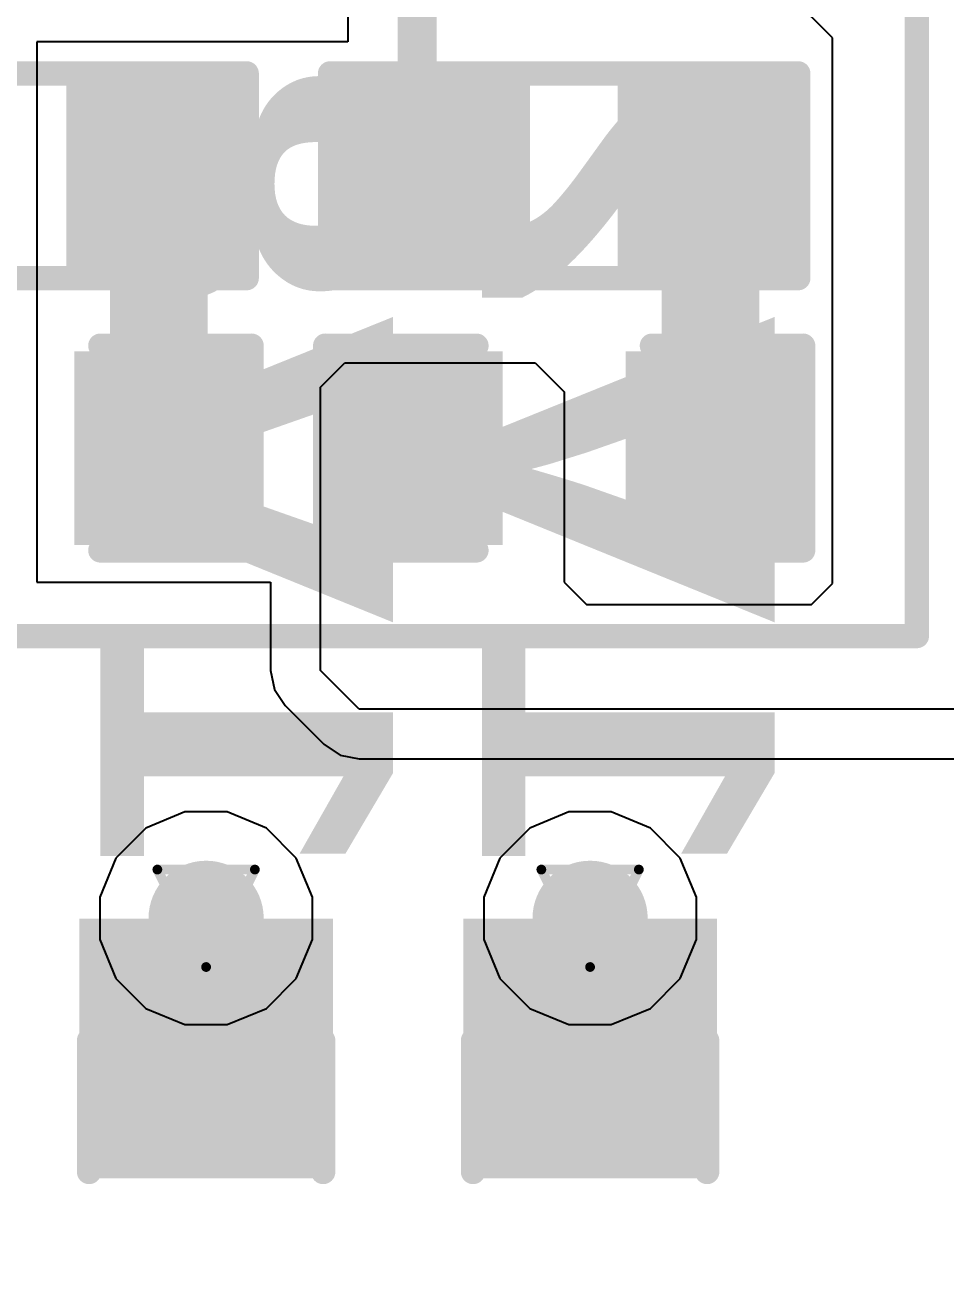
# Model space of a CAD drawing. Header units: inches. Extents: x 0 to 5359, y 0 to 5098.
# Drawn here: x 32.06 to 36.85, y 82.34 to 88.91 of the extents above; entities that cross this region are included whole.
import ezdxf

# ---------------------------------------------------------------- set-up
doc = ezdxf.new("R2010")
doc.units = ezdxf.units.IN
for name, color, linetype in [('Bottom Layer', 5, 'Continuous'), ('Bottom Overlay', 54, 'Continuous'), ('Bottom Paste', 16, 'Continuous'), ('Bottom Solder', 6, 'Continuous'), ('Drill Drawing', 1, 'Continuous'), ('Layer 1', 16, 'Continuous'), ('Layer 2', 76, 'Continuous'), ('Top Layer', 1, 'Continuous'), ('Top Overlay', 2, 'Continuous'), ('Top Paste', 8, 'Continuous'), ('Top Solder', 216, 'Continuous'), ('Via Holes', 16, 'Continuous')]:
    doc.layers.add(name, color=color, linetype=linetype)
doc.styles.add('Arial Black_Bold', font='', dxfattribs={"height": 0.2})
doc.styles.get('Arial Black_Bold').set_extended_font_data('Arial Black', bold=True)

# ---------------------------------------------------------------- blocks, each defined once
blk = doc.blocks.new('R___0603_119')
at = {"layer": 'Top Layer'}
for points in [[(-0.381, 0.4445), (-0.381, -0.4445), (-1.143, -0.4445), (-1.143, 0.4445)], [(1.143, 0.4445), (1.143, -0.4445), (0.381, -0.4445), (0.381, 0.4445)]]:
    blk.add_hatch(color=1, dxfattribs=at).paths.add_polyline_path(points)
at = {"layer": 'Top Paste'}
for points in [[(-0.381, 0.4445), (-0.381, -0.4445), (-1.143, -0.4445), (-1.143, 0.4445)], [(1.143, 0.4445), (1.143, -0.4445), (0.381, -0.4445), (0.381, 0.4445)]]:
    blk.add_hatch(color=8, dxfattribs=at).paths.add_polyline_path(points)
at = {"layer": 'Top Solder'}
for points in [[(-0.2794, 0.5461), (-0.2794, -0.5461), (-1.2446, -0.5461), (-1.2446, 0.5461)], [(1.2446, 0.5461), (1.2446, -0.5461), (0.2794, -0.5461), (0.2794, 0.5461)]]:
    blk.add_hatch(color=216, dxfattribs=at).paths.add_polyline_path(points)
at = {"layer": 'Top Overlay'}
for points in [[(-1.2192, 0.5334, 0.127, 0.127, 0), (1.2192, 0.5334, 0.127, 0.127, 0)], [(-1.2192, -0.5334, 0.127, 0.127, 0), (-1.2192, 0.5334, 0.127, 0.127, 0)], [(1.2192, -0.5334, 0.127, 0.127, 0), (1.2192, 0.5334, 0.127, 0.127, 0)], [(-1.2192, -0.5334, 0.127, 0.127, 0), (1.2192, -0.5334, 0.127, 0.127, 0)]]:
    blk.add_lwpolyline(points, format="xyseb", dxfattribs=at)
for points in [[(-1.25095, 0.5334, 0.0635, 0.0635, 1), (-1.18745, 0.5334, 0.0635, 0.0635, 1)], [(-1.25095, 0.5334, 0.0635, 0.0635, 1), (-1.18745, 0.5334, 0.0635, 0.0635, 1)], [(1.18745, 0.5334, 0.0635, 0.0635, 1), (1.25095, 0.5334, 0.0635, 0.0635, 1)], [(1.18745, 0.5334, 0.0635, 0.0635, 1), (1.25095, 0.5334, 0.0635, 0.0635, 1)], [(-1.25095, -0.5334, 0.0635, 0.0635, 1), (-1.18745, -0.5334, 0.0635, 0.0635, 1)], [(-1.25095, -0.5334, 0.0635, 0.0635, 1), (-1.18745, -0.5334, 0.0635, 0.0635, 1)], [(1.18745, -0.5334, 0.0635, 0.0635, 1), (1.25095, -0.5334, 0.0635, 0.0635, 1)], [(1.18745, -0.5334, 0.0635, 0.0635, 1), (1.25095, -0.5334, 0.0635, 0.0635, 1)]]:
    blk.add_lwpolyline(points, format="xyseb", close=True, dxfattribs=at)
blk = doc.blocks.new('R___0603_123')
at = {"layer": 'Top Layer'}
for points in [[(-0.381, 0.4445), (-0.381, -0.4445), (-1.143, -0.4445), (-1.143, 0.4445)], [(1.143, 0.4445), (1.143, -0.4445), (0.381, -0.4445), (0.381, 0.4445)]]:
    blk.add_hatch(color=1, dxfattribs=at).paths.add_polyline_path(points)
at = {"layer": 'Top Paste'}
for points in [[(-0.381, 0.4445), (-0.381, -0.4445), (-1.143, -0.4445), (-1.143, 0.4445)], [(1.143, 0.4445), (1.143, -0.4445), (0.381, -0.4445), (0.381, 0.4445)]]:
    blk.add_hatch(color=8, dxfattribs=at).paths.add_polyline_path(points)
at = {"layer": 'Top Solder'}
for points in [[(-0.2794, 0.5461), (-0.2794, -0.5461), (-1.2446, -0.5461), (-1.2446, 0.5461)], [(1.2446, 0.5461), (1.2446, -0.5461), (0.2794, -0.5461), (0.2794, 0.5461)]]:
    blk.add_hatch(color=216, dxfattribs=at).paths.add_polyline_path(points)
at = {"layer": 'Top Overlay'}
for points in [[(-1.2192, 0.5334, 0.127, 0.127, 0), (1.2192, 0.5334, 0.127, 0.127, 0)], [(-1.2192, -0.5334, 0.127, 0.127, 0), (-1.2192, 0.5334, 0.127, 0.127, 0)], [(1.2192, -0.5334, 0.127, 0.127, 0), (1.2192, 0.5334, 0.127, 0.127, 0)], [(-1.2192, -0.5334, 0.127, 0.127, 0), (1.2192, -0.5334, 0.127, 0.127, 0)]]:
    blk.add_lwpolyline(points, format="xyseb", dxfattribs=at)
for points in [[(-1.25095, 0.5334, 0.0635, 0.0635, 1), (-1.18745, 0.5334, 0.0635, 0.0635, 1)], [(-1.25095, 0.5334, 0.0635, 0.0635, 1), (-1.18745, 0.5334, 0.0635, 0.0635, 1)], [(1.18745, 0.5334, 0.0635, 0.0635, 1), (1.25095, 0.5334, 0.0635, 0.0635, 1)], [(1.18745, 0.5334, 0.0635, 0.0635, 1), (1.25095, 0.5334, 0.0635, 0.0635, 1)], [(-1.25095, -0.5334, 0.0635, 0.0635, 1), (-1.18745, -0.5334, 0.0635, 0.0635, 1)], [(-1.25095, -0.5334, 0.0635, 0.0635, 1), (-1.18745, -0.5334, 0.0635, 0.0635, 1)], [(1.18745, -0.5334, 0.0635, 0.0635, 1), (1.25095, -0.5334, 0.0635, 0.0635, 1)], [(1.18745, -0.5334, 0.0635, 0.0635, 1), (1.25095, -0.5334, 0.0635, 0.0635, 1)]]:
    blk.add_lwpolyline(points, format="xyseb", close=True, dxfattribs=at)
blk = doc.blocks.new('LED_0603_B_187')
at = {"layer": 'Bottom Layer'}
for points in [[(-1, 0.5), (-0.5, 0.5), (-0.5, -0.5), (-1, -0.5)], [(0.5, 0.5), (1, 0.5), (1, -0.5), (0.5, -0.5)]]:
    blk.add_hatch(color=5, dxfattribs=at).paths.add_polyline_path(points)
at = {"layer": 'Bottom Overlay'}
blk.add_hatch(color=54, dxfattribs=at).paths.add_polyline_path([(1.1176, -0.6604), (1.7526, -0.6604), (1.7526, 0.6604), (1.1176, 0.6604)])
at = {"layer": 'Bottom Paste'}
for points in [[(-1, 0.5), (-0.5, 0.5), (-0.5, -0.5), (-1, -0.5)], [(0.5, 0.5), (1, 0.5), (1, -0.5), (0.5, -0.5)]]:
    blk.add_hatch(color=16, dxfattribs=at).paths.add_polyline_path(points)
at = {"layer": 'Bottom Solder'}
for points in [[(-1.1016, 0.6016), (-0.3984, 0.6016), (-0.3984, -0.6016), (-1.1016, -0.6016)], [(0.3984, 0.6016), (1.1016, 0.6016), (1.1016, -0.6016), (0.3984, -0.6016)]]:
    blk.add_hatch(color=6, dxfattribs=at).paths.add_polyline_path(points)
at = {"layer": 'Bottom Overlay'}
for points in [[(-1.1176, 0.6096, 0.127, 0.127, 0), (-1.1176, -0.6096, 0.127, 0.127, 0)], [(-1.1176, 0.6096, 0.127, 0.127, 0), (-0.4318, 0.6096, 0.127, 0.127, 0)], [(0.4318, 0.6096, 0.127, 0.127, 0), (1.1176, 0.6096, 0.127, 0.127, 0)], [(1.1176, 0.6096, 0.127, 0.127, 0), (1.1176, -0.6096, 0.127, 0.127, 0)], [(-1.1176, -0.6096, 0.127, 0.127, 0), (-0.4318, -0.6096, 0.127, 0.127, 0)], [(0.4318, -0.6096, 0.127, 0.127, 0), (1.1176, -0.6096, 0.127, 0.127, 0)]]:
    blk.add_lwpolyline(points, format="xyseb", dxfattribs=at)
for points in [[(-1.1494, 0.6096, 0.0635, 0.0635, 1), (-1.0858, 0.6096, 0.0635, 0.0635, 1)], [(-1.1494, 0.6096, 0.0635, 0.0635, 1), (-1.0858, 0.6096, 0.0635, 0.0635, 1)], [(-0.4636, 0.6096, 0.0635, 0.0635, 1), (-0.4001, 0.6096, 0.0635, 0.0635, 1)], [(0.4001, 0.6096, 0.0635, 0.0635, 1), (0.4636, 0.6096, 0.0635, 0.0635, 1)], [(1.0859, 0.6096, 0.0635, 0.0635, 1), (1.1494, 0.6096, 0.0635, 0.0635, 1)], [(1.0859, 0.6096, 0.0635, 0.0635, 1), (1.1494, 0.6096, 0.0635, 0.0635, 1)], [(-1.1494, -0.6096, 0.0635, 0.0635, 1), (-1.0858, -0.6096, 0.0635, 0.0635, 1)], [(-1.1494, -0.6096, 0.0635, 0.0635, 1), (-1.0858, -0.6096, 0.0635, 0.0635, 1)], [(-0.4636, -0.6096, 0.0635, 0.0635, 1), (-0.4001, -0.6096, 0.0635, 0.0635, 1)], [(0.4001, -0.6096, 0.0635, 0.0635, 1), (0.4636, -0.6096, 0.0635, 0.0635, 1)], [(1.0859, -0.6096, 0.0635, 0.0635, 1), (1.1494, -0.6096, 0.0635, 0.0635, 1)], [(1.0859, -0.6096, 0.0635, 0.0635, 1), (1.1494, -0.6096, 0.0635, 0.0635, 1)]]:
    blk.add_lwpolyline(points, format="xyseb", close=True, dxfattribs=at)
blk = doc.blocks.new('LED_0603_B_188')
at = {"layer": 'Bottom Layer'}
for points in [[(-1, 0.5), (-0.5, 0.5), (-0.5, -0.5), (-1, -0.5)], [(0.5, 0.5), (1, 0.5), (1, -0.5), (0.5, -0.5)]]:
    blk.add_hatch(color=5, dxfattribs=at).paths.add_polyline_path(points)
at = {"layer": 'Bottom Overlay'}
blk.add_hatch(color=54, dxfattribs=at).paths.add_polyline_path([(1.1176, -0.6604), (1.7526, -0.6604), (1.7526, 0.6604), (1.1176, 0.6604)])
at = {"layer": 'Bottom Paste'}
for points in [[(-1, 0.5), (-0.5, 0.5), (-0.5, -0.5), (-1, -0.5)], [(0.5, 0.5), (1, 0.5), (1, -0.5), (0.5, -0.5)]]:
    blk.add_hatch(color=16, dxfattribs=at).paths.add_polyline_path(points)
at = {"layer": 'Bottom Solder'}
for points in [[(-1.1016, 0.6016), (-0.3984, 0.6016), (-0.3984, -0.6016), (-1.1016, -0.6016)], [(0.3984, 0.6016), (1.1016, 0.6016), (1.1016, -0.6016), (0.3984, -0.6016)]]:
    blk.add_hatch(color=6, dxfattribs=at).paths.add_polyline_path(points)
at = {"layer": 'Bottom Overlay'}
for points in [[(-1.1176, 0.6096, 0.127, 0.127, 0), (-1.1176, -0.6096, 0.127, 0.127, 0)], [(-1.1176, 0.6096, 0.127, 0.127, 0), (-0.4318, 0.6096, 0.127, 0.127, 0)], [(0.4318, 0.6096, 0.127, 0.127, 0), (1.1176, 0.6096, 0.127, 0.127, 0)], [(1.1176, 0.6096, 0.127, 0.127, 0), (1.1176, -0.6096, 0.127, 0.127, 0)], [(-1.1176, -0.6096, 0.127, 0.127, 0), (-0.4318, -0.6096, 0.127, 0.127, 0)], [(0.4318, -0.6096, 0.127, 0.127, 0), (1.1176, -0.6096, 0.127, 0.127, 0)]]:
    blk.add_lwpolyline(points, format="xyseb", dxfattribs=at)
for points in [[(-1.1494, 0.6096, 0.0635, 0.0635, 1), (-1.0858, 0.6096, 0.0635, 0.0635, 1)], [(-1.1494, 0.6096, 0.0635, 0.0635, 1), (-1.0858, 0.6096, 0.0635, 0.0635, 1)], [(-0.4636, 0.6096, 0.0635, 0.0635, 1), (-0.4001, 0.6096, 0.0635, 0.0635, 1)], [(0.4001, 0.6096, 0.0635, 0.0635, 1), (0.4636, 0.6096, 0.0635, 0.0635, 1)], [(1.0859, 0.6096, 0.0635, 0.0635, 1), (1.1494, 0.6096, 0.0635, 0.0635, 1)], [(1.0859, 0.6096, 0.0635, 0.0635, 1), (1.1494, 0.6096, 0.0635, 0.0635, 1)], [(-1.1494, -0.6096, 0.0635, 0.0635, 1), (-1.0858, -0.6096, 0.0635, 0.0635, 1)], [(-1.1494, -0.6096, 0.0635, 0.0635, 1), (-1.0858, -0.6096, 0.0635, 0.0635, 1)], [(-0.4636, -0.6096, 0.0635, 0.0635, 1), (-0.4001, -0.6096, 0.0635, 0.0635, 1)], [(0.4001, -0.6096, 0.0635, 0.0635, 1), (0.4636, -0.6096, 0.0635, 0.0635, 1)], [(1.0859, -0.6096, 0.0635, 0.0635, 1), (1.1494, -0.6096, 0.0635, 0.0635, 1)], [(1.0859, -0.6096, 0.0635, 0.0635, 1), (1.1494, -0.6096, 0.0635, 0.0635, 1)]]:
    blk.add_lwpolyline(points, format="xyseb", close=True, dxfattribs=at)
blk = doc.blocks.new('C___0603_296')
at = {"layer": 'Top Layer'}
for points in [[(-0.381, 0.4445), (-0.381, -0.4445), (-1.143, -0.4445), (-1.143, 0.4445)], [(1.143, 0.4445), (1.143, -0.4445), (0.381, -0.4445), (0.381, 0.4445)]]:
    blk.add_hatch(color=1, dxfattribs=at).paths.add_polyline_path(points)
at = {"layer": 'Top Paste'}
for points in [[(-0.381, 0.4445), (-0.381, -0.4445), (-1.143, -0.4445), (-1.143, 0.4445)], [(1.143, 0.4445), (1.143, -0.4445), (0.381, -0.4445), (0.381, 0.4445)]]:
    blk.add_hatch(color=8, dxfattribs=at).paths.add_polyline_path(points)
at = {"layer": 'Top Solder'}
for points in [[(-0.321, 0.5045), (-0.321, -0.5045), (-1.203, -0.5045), (-1.203, 0.5045)], [(1.203, 0.5045), (1.203, -0.5045), (0.321, -0.5045), (0.321, 0.5045)]]:
    blk.add_hatch(color=216, dxfattribs=at).paths.add_polyline_path(points)
at = {"layer": 'Top Overlay'}
for points in [[(-0.4572, 0.5334, 0.127, 0.127, 0), (-1.2446, 0.5334, 0.127, 0.127, 0)], [(-1.2446, 0.5334, 0.127, 0.127, 0), (-1.2446, -0.5334, 0.127, 0.127, 0)], [(1.2446, 0.5334, 0.127, 0.127, 0), (0.4572, 0.5334, 0.127, 0.127, 0)], [(1.2446, 0.5334, 0.127, 0.127, 0), (1.2446, -0.5334, 0.127, 0.127, 0)], [(-0.4572, -0.5334, 0.127, 0.127, 0), (-1.2446, -0.5334, 0.127, 0.127, 0)], [(1.2446, -0.5334, 0.127, 0.127, 0), (0.4572, -0.5334, 0.127, 0.127, 0)]]:
    blk.add_lwpolyline(points, format="xyseb", dxfattribs=at)
for points in [[(-1.2764, 0.5334, 0.0635, 0.0635, 1), (-1.2128, 0.5334, 0.0635, 0.0635, 1)], [(-1.2764, 0.5334, 0.0635, 0.0635, 1), (-1.2128, 0.5334, 0.0635, 0.0635, 1)], [(-0.4889, 0.5334, 0.0635, 0.0635, 1), (-0.4254, 0.5334, 0.0635, 0.0635, 1)], [(0.4254, 0.5334, 0.0635, 0.0635, 1), (0.4889, 0.5334, 0.0635, 0.0635, 1)], [(1.2128, 0.5334, 0.0635, 0.0635, 1), (1.2764, 0.5334, 0.0635, 0.0635, 1)], [(1.2128, 0.5334, 0.0635, 0.0635, 1), (1.2764, 0.5334, 0.0635, 0.0635, 1)], [(-1.2764, -0.5334, 0.0635, 0.0635, 1), (-1.2128, -0.5334, 0.0635, 0.0635, 1)], [(-1.2764, -0.5334, 0.0635, 0.0635, 1), (-1.2128, -0.5334, 0.0635, 0.0635, 1)], [(-0.4889, -0.5334, 0.0635, 0.0635, 1), (-0.4254, -0.5334, 0.0635, 0.0635, 1)], [(0.4254, -0.5334, 0.0635, 0.0635, 1), (0.4889, -0.5334, 0.0635, 0.0635, 1)], [(1.2128, -0.5334, 0.0635, 0.0635, 1), (1.2764, -0.5334, 0.0635, 0.0635, 1)], [(1.2128, -0.5334, 0.0635, 0.0635, 1), (1.2764, -0.5334, 0.0635, 0.0635, 1)]]:
    blk.add_lwpolyline(points, format="xyseb", close=True, dxfattribs=at)
blk = doc.blocks.new('C___0603_301')
at = {"layer": 'Top Layer'}
for points in [[(-0.381, 0.4445), (-0.381, -0.4445), (-1.143, -0.4445), (-1.143, 0.4445)], [(1.143, 0.4445), (1.143, -0.4445), (0.381, -0.4445), (0.381, 0.4445)]]:
    blk.add_hatch(color=1, dxfattribs=at).paths.add_polyline_path(points)
at = {"layer": 'Top Paste'}
for points in [[(-0.381, 0.4445), (-0.381, -0.4445), (-1.143, -0.4445), (-1.143, 0.4445)], [(1.143, 0.4445), (1.143, -0.4445), (0.381, -0.4445), (0.381, 0.4445)]]:
    blk.add_hatch(color=8, dxfattribs=at).paths.add_polyline_path(points)
at = {"layer": 'Top Solder'}
for points in [[(-0.321, 0.5045), (-0.321, -0.5045), (-1.203, -0.5045), (-1.203, 0.5045)], [(1.203, 0.5045), (1.203, -0.5045), (0.321, -0.5045), (0.321, 0.5045)]]:
    blk.add_hatch(color=216, dxfattribs=at).paths.add_polyline_path(points)
at = {"layer": 'Top Overlay'}
for points in [[(-0.4572, 0.5334, 0.127, 0.127, 0), (-1.2446, 0.5334, 0.127, 0.127, 0)], [(-1.2446, 0.5334, 0.127, 0.127, 0), (-1.2446, -0.5334, 0.127, 0.127, 0)], [(1.2446, 0.5334, 0.127, 0.127, 0), (0.4572, 0.5334, 0.127, 0.127, 0)], [(1.2446, 0.5334, 0.127, 0.127, 0), (1.2446, -0.5334, 0.127, 0.127, 0)], [(-0.4572, -0.5334, 0.127, 0.127, 0), (-1.2446, -0.5334, 0.127, 0.127, 0)], [(1.2446, -0.5334, 0.127, 0.127, 0), (0.4572, -0.5334, 0.127, 0.127, 0)]]:
    blk.add_lwpolyline(points, format="xyseb", dxfattribs=at)
for points in [[(-1.2764, 0.5334, 0.0635, 0.0635, 1), (-1.2128, 0.5334, 0.0635, 0.0635, 1)], [(-1.2764, 0.5334, 0.0635, 0.0635, 1), (-1.2128, 0.5334, 0.0635, 0.0635, 1)], [(-0.4889, 0.5334, 0.0635, 0.0635, 1), (-0.4254, 0.5334, 0.0635, 0.0635, 1)], [(0.4254, 0.5334, 0.0635, 0.0635, 1), (0.4889, 0.5334, 0.0635, 0.0635, 1)], [(1.2128, 0.5334, 0.0635, 0.0635, 1), (1.2764, 0.5334, 0.0635, 0.0635, 1)], [(1.2128, 0.5334, 0.0635, 0.0635, 1), (1.2764, 0.5334, 0.0635, 0.0635, 1)], [(-1.2764, -0.5334, 0.0635, 0.0635, 1), (-1.2128, -0.5334, 0.0635, 0.0635, 1)], [(-1.2764, -0.5334, 0.0635, 0.0635, 1), (-1.2128, -0.5334, 0.0635, 0.0635, 1)], [(-0.4889, -0.5334, 0.0635, 0.0635, 1), (-0.4254, -0.5334, 0.0635, 0.0635, 1)], [(0.4254, -0.5334, 0.0635, 0.0635, 1), (0.4889, -0.5334, 0.0635, 0.0635, 1)], [(1.2128, -0.5334, 0.0635, 0.0635, 1), (1.2764, -0.5334, 0.0635, 0.0635, 1)], [(1.2128, -0.5334, 0.0635, 0.0635, 1), (1.2764, -0.5334, 0.0635, 0.0635, 1)]]:
    blk.add_lwpolyline(points, format="xyseb", close=True, dxfattribs=at)

msp = doc.modelspace()

# ---------------------------------------------------------------- hatches: boundary and pattern name
at = {"layer": 'Bottom Layer'}
h = msp.add_hatch(color=5, dxfattribs=at)
edge = h.paths.add_edge_path()
edge.add_arc((33, 84.254), 0.3, 0, 360)
h = msp.add_hatch(color=5, dxfattribs=at)
edge = h.paths.add_edge_path()
edge.add_arc((35, 84.254), 0.3, 0, 360)
at = {"layer": 'Layer 1'}
h = msp.add_hatch(color=16, dxfattribs=at)
edge = h.paths.add_edge_path()
edge.add_arc((33, 84.254), 0.3, 0, 360)
h = msp.add_hatch(color=16, dxfattribs=at)
edge = h.paths.add_edge_path()
edge.add_arc((35, 84.254), 0.3, 0, 360)
at = {"layer": 'Layer 2'}
h = msp.add_hatch(color=76, dxfattribs=at)
edge = h.paths.add_edge_path()
edge.add_arc((33, 84.254), 0.3, 0, 360)
h = msp.add_hatch(color=76, dxfattribs=at)
edge = h.paths.add_edge_path()
edge.add_arc((35, 84.254), 0.3, 0, 360)
at = {"layer": 'Top Layer'}
h = msp.add_hatch(color=1, dxfattribs=at)
edge = h.paths.add_edge_path()
edge.add_arc((33, 84.254), 0.3, 0, 360)
h = msp.add_hatch(color=1, dxfattribs=at)
edge = h.paths.add_edge_path()
edge.add_arc((35, 84.254), 0.3, 0, 360)
at = {"layer": 'Via Holes'}
h = msp.add_hatch(color=7, dxfattribs=at)
edge = h.paths.add_edge_path()
edge.add_arc((33, 84.254), 0.15, 0, 360)
h = msp.add_hatch(color=7, dxfattribs=at)
edge = h.paths.add_edge_path()
edge.add_arc((35, 84.254), 0.15, 0, 360)

# ---------------------------------------------------------------- linework, layer by layer
at = {"layer": 'Bottom Layer'}
for points in [[(33, 83.25, 0.508, 0.508, 0), (33, 84.254, 0.508, 0.508, 0)], [(35, 83.25, 0.508, 0.508, 0), (35, 84.254, 0.508, 0.508, 0)]]:
    msp.add_lwpolyline(points, format="xyseb", dxfattribs=at)
for points in [[(32.873, 84.254, 0.254, 0.254, 1), (33.127, 84.254, 0.254, 0.254, 1)], [(34.873, 84.254, 0.254, 0.254, 1), (35.127, 84.254, 0.254, 0.254, 1)], [(32.873, 83.25, 0.254, 0.254, 1), (33.127, 83.25, 0.254, 0.254, 1)], [(34.873, 83.25, 0.254, 0.254, 1), (35.127, 83.25, 0.254, 0.254, 1)]]:
    msp.add_lwpolyline(points, format="xyseb", close=True, dxfattribs=at)
at = {"layer": 'Drill Drawing'}
for points in [[(32.746, 84.508, 0.0508, 0.0508, 0), (33.254, 84.508, 0.0508, 0.0508, 0)], [(32.746, 84.508, 0.0508, 0.0508, 0), (33, 84, 0.0508, 0.0508, 0)], [(33, 84, 0.0508, 0.0508, 0), (33.254, 84.508, 0.0508, 0.0508, 0)], [(34.746, 84.508, 0.0508, 0.0508, 0), (35.254, 84.508, 0.0508, 0.0508, 0)], [(34.746, 84.508, 0.0508, 0.0508, 0), (35, 84, 0.0508, 0.0508, 0)], [(35, 84, 0.0508, 0.0508, 0), (35.254, 84.508, 0.0508, 0.0508, 0)]]:
    msp.add_lwpolyline(points, format="xyseb", dxfattribs=at)
for points in [[(32.7333, 84.508, 0.0254, 0.0254, 1), (32.7587, 84.508, 0.0254, 0.0254, 1)], [(32.7333, 84.508, 0.0254, 0.0254, 1), (32.7587, 84.508, 0.0254, 0.0254, 1)], [(33.2413, 84.508, 0.0254, 0.0254, 1), (33.2667, 84.508, 0.0254, 0.0254, 1)], [(33.2413, 84.508, 0.0254, 0.0254, 1), (33.2667, 84.508, 0.0254, 0.0254, 1)], [(34.7333, 84.508, 0.0254, 0.0254, 1), (34.7587, 84.508, 0.0254, 0.0254, 1)], [(34.7333, 84.508, 0.0254, 0.0254, 1), (34.7587, 84.508, 0.0254, 0.0254, 1)], [(35.2413, 84.508, 0.0254, 0.0254, 1), (35.2667, 84.508, 0.0254, 0.0254, 1)], [(35.2413, 84.508, 0.0254, 0.0254, 1), (35.2667, 84.508, 0.0254, 0.0254, 1)], [(32.9873, 84, 0.0254, 0.0254, 1), (33.0127, 84, 0.0254, 0.0254, 1)], [(32.9873, 84, 0.0254, 0.0254, 1), (33.0127, 84, 0.0254, 0.0254, 1)], [(34.9873, 84, 0.0254, 0.0254, 1), (35.0127, 84, 0.0254, 0.0254, 1)], [(34.9873, 84, 0.0254, 0.0254, 1), (35.0127, 84, 0.0254, 0.0254, 1)]]:
    msp.add_lwpolyline(points, format="xyseb", close=True, dxfattribs=at)
at = {"layer": 'Layer 2'}
for p, q in [((32.8898, 84.808), (32.6861, 84.7236)), ((33.1102, 84.808), (32.8898, 84.808)), ((33.3138, 84.7236), (33.1102, 84.808)), ((34.8898, 84.808), (34.6861, 84.7236)), ((35.1102, 84.808), (34.8898, 84.808)), ((35.3138, 84.7236), (35.1102, 84.808)), ((32.6861, 84.7236), (32.5303, 84.5678)), ((33.4696, 84.5678), (33.3138, 84.7236)), ((34.6861, 84.7236), (34.5303, 84.5678)), ((35.4696, 84.5678), (35.3138, 84.7236)), ((32.5303, 84.5678), (32.446, 84.3642)), ((33.554, 84.3642), (33.4696, 84.5678)), ((34.5303, 84.5678), (34.446, 84.3642)), ((35.554, 84.3642), (35.4696, 84.5678)), ((32.446, 84.3642), (32.446, 84.1438)), ((33.554, 84.1438), (33.554, 84.3642)), ((34.446, 84.3642), (34.446, 84.1438)), ((35.554, 84.1438), (35.554, 84.3642)), ((32.446, 84.1438), (32.5303, 83.9402)), ((33.4696, 83.9402), (33.554, 84.1438)), ((34.446, 84.1438), (34.5303, 83.9402)), ((35.4696, 83.9402), (35.554, 84.1438)), ((32.5303, 83.9402), (32.6861, 83.7843)), ((33.3138, 83.7843), (33.4696, 83.9402)), ((34.5303, 83.9402), (34.6861, 83.7843)), ((35.3138, 83.7843), (35.4696, 83.9402)), ((32.6861, 83.7843), (32.8898, 83.7)), ((33.1102, 83.7), (33.3138, 83.7843)), ((34.6861, 83.7843), (34.8898, 83.7)), ((35.1102, 83.7), (35.3138, 83.7843)), ((32.8898, 83.7), (33.1102, 83.7)), ((34.8898, 83.7), (35.1102, 83.7))]:
    msp.add_line(p, q, dxfattribs=at)
at = {"layer": 'Top Layer'}
for p, q in [((33.7374, 93.975), (33.7374, 88.8223)), ((36.262, 88.8423), (36.008, 89.0963)), ((33.389, 88.8223), (32.119, 88.8223)), ((32.119, 88.8223), (32.119, 87.4254)), ((33.468, 88.8224), (33.389, 88.8224)), ((33.389, 88.8224), (33.389, 88.8223)), ((33.468, 88.8223), (33.468, 88.8224)), ((33.7374, 88.8223), (33.468, 88.8223)), ((36.262, 88.8223), (36.262, 88.8423)), ((36.262, 87.4253), (36.262, 88.8223)), ((36.262, 88.8223), (36.262, 88.8223)), ((32.119, 87.4254), (32.119, 87.4254)), ((32.119, 87.4254), (32.119, 87.4033)), ((32.119, 87.4033), (32.119, 87.4033)), ((32.119, 87.4033), (32.119, 86.0063)), ((36.262, 87.4033), (36.262, 87.4253)), ((36.262, 87.4253), (36.262, 87.4253)), ((36.262, 86.0063), (36.262, 87.4033)), ((36.262, 87.4033), (36.262, 87.4033)), ((33.5949, 87.0223), (33.722, 87.1493)), ((33.722, 87.1493), (34.7133, 87.1493)), ((34.7133, 87.1493), (34.865, 86.9977)), ((33.5949, 85.546), (33.5949, 87.0223)), ((34.865, 86.9977), (34.865, 86.0063)), ((32.119, 86.0063), (33.3359, 86.0063)), ((33.3359, 86.0063), (33.3359, 85.546)), ((34.865, 86.0063), (34.9814, 85.8899)), ((36.1527, 85.8899), (36.262, 85.9991)), ((36.262, 85.9991), (36.262, 86.0063)), ((36.262, 86.0063), (36.262, 86.0063)), ((34.9814, 85.8899), (36.1527, 85.8899)), ((33.3359, 85.546), (33.3556, 85.4469)), ((33.7969, 85.344), (33.5949, 85.546)), ((33.3556, 85.4469), (33.4118, 85.3629)), ((33.4118, 85.3629), (33.6138, 85.1609)), ((39.0335, 85.344), (33.7969, 85.344)), ((33.6138, 85.1609), (33.6978, 85.1047)), ((33.6978, 85.1047), (33.7969, 85.085)), ((33.7969, 85.085), (39.0335, 85.085))]:
    msp.add_line(p, q, dxfattribs=at)
for points in [[(34.1, 88.1238, 0.2032, 0.2032, 0), (34.1, 94.1252, 0.2032, 0.2032, 0)], [(32.754, 86.7048, 0.508, 0.508, 0), (32.754, 88.1238, 0.508, 0.508, 0)], [(35.627, 86.7048, 0.508, 0.508, 0), (35.627, 88.1238, 0.508, 0.508, 0)]]:
    msp.add_lwpolyline(points, format="xyseb", dxfattribs=at)
for points in [[(32.627, 88.1238, 0.254, 0.254, 1), (32.881, 88.1238, 0.254, 0.254, 1)], [(35.5, 88.1238, 0.254, 0.254, 1), (35.754, 88.1238, 0.254, 0.254, 1)], [(34.0492, 88.1238, 0.1016, 0.1016, 1), (34.1508, 88.1238, 0.1016, 0.1016, 1)], [(32.627, 86.7048, 0.254, 0.254, 1), (32.881, 86.7048, 0.254, 0.254, 1)], [(35.5, 86.7048, 0.254, 0.254, 1), (35.754, 86.7048, 0.254, 0.254, 1)]]:
    msp.add_lwpolyline(points, format="xyseb", close=True, dxfattribs=at)
at = {"layer": 'Top Overlay'}
for points in [[(36.7019, 85.725, 0.127, 0.127, 0), (36.7019, 89.408, 0.127, 0.127, 0)], [(27.432, 85.725, 0.127, 0.127, 0), (36.7019, 85.725, 0.127, 0.127, 0)]]:
    msp.add_lwpolyline(points, format="xyseb", dxfattribs=at)
msp.add_lwpolyline([(36.6701, 85.725, 0.0635, 0.0635, 1), (36.7336, 85.725, 0.0635, 0.0635, 1)], format="xyseb", close=True, dxfattribs=at)
msp.add_lwpolyline([(36.6701, 85.725, 0.0635, 0.0635, 1), (36.7336, 85.725, 0.0635, 0.0635, 1)], format="xyseb", close=True, dxfattribs=at)

# ---------------------------------------------------------------- block references
for name, p in [('R___0603_119', (31.992, 88.1238)), ('R___0603_123', (34.865, 88.1238))]:
    msp.add_blockref(name, p)
for name, p, rotation in [('C___0603_296', (31.992, 86.7048), 180), ('C___0603_301', (34.865, 86.7048), 180), ('LED_0603_B_188', (33, 82.5), 90), ('LED_0603_B_187', (35, 82.5), 90)]:
    msp.add_blockref(name, p, dxfattribs=dict(rotation=rotation))

# ---------------------------------------------------------------- texts
at = {"layer": 'Bottom Overlay', "style": 'Arial Black_Bold', "text_generation_flag": 2}
for s, p in [('1V8', (32.4496, 84.4244)), ('1V2', (34.437, 84.4244))]:
    msp.add_text(s, height=1.524, rotation=270, dxfattribs=at).set_placement(p)

doc.saveas('drawing.dxf')
